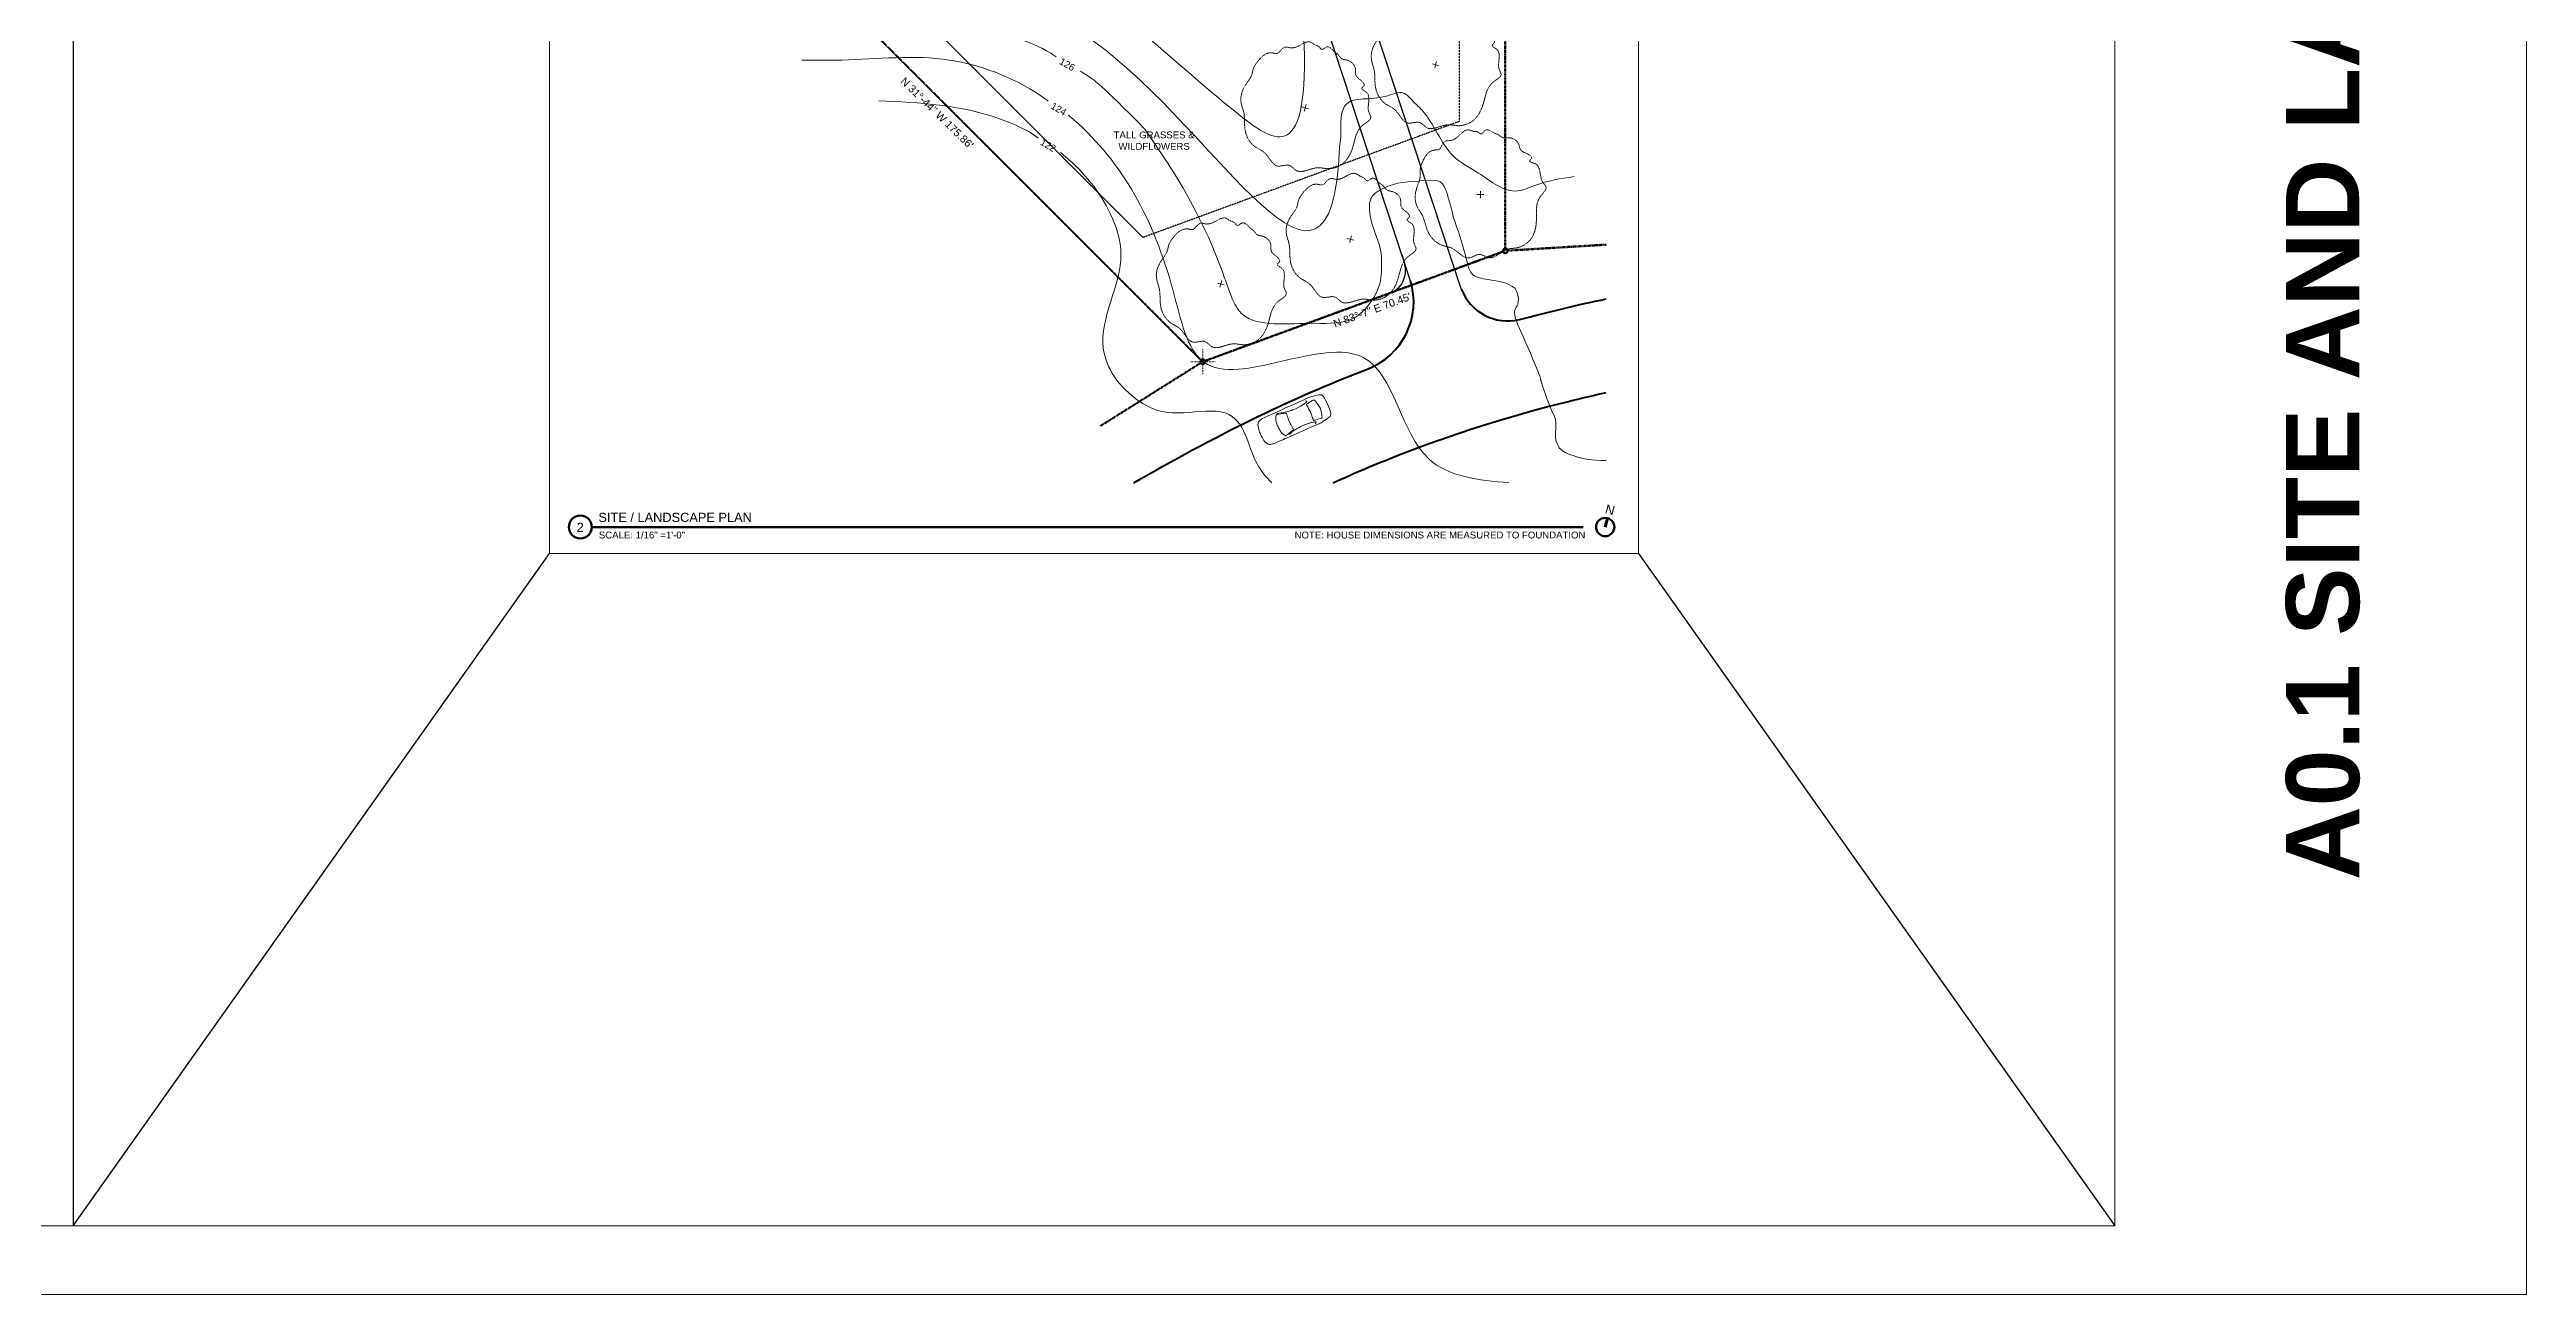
# Model space of a CAD drawing. Header units: inches. Extents: x -4969 to 16721, y 2489 to 24693.
# Drawn here: x 6193 to 12690, y 16773 to 20039 of the extents above; entities that cross this region are included whole.
import ezdxf

# ---------------------------------------------------------------- set-up
doc = ezdxf.new("R2010")
doc.units = ezdxf.units.IN
doc.header["$MEASUREMENT"] = 0
for name, pattern in [('CENTER', [2, 1.25, -0.25, 0.25, -0.25]), ('DASHED2', [0.375, 0.25, -0.125]), ('HIDDEN2', [0.1875, 0.125, -0.0625]), ('PHANTOM2', [1.25, 0.625, -0.125, 0.125, -0.125, 0.125, -0.125])]:
    doc.linetypes.add(name, pattern=pattern)
doc.layers.get('0').update_dxf_attribs({"lineweight": 5})
doc.layers.add('0-NPLT', color=1, linetype='Continuous', plot=False)
for name, color, linetype, lineweight in [('1', 1, 'Continuous', 9), ('2', 6, 'Continuous', 20), ('3', 3, 'Continuous', 30), ('4', 2, 'Continuous', 40), ('5', 4, 'Continuous', 50), ('A-TEXT', 7, 'Continuous', 20), ('A-TEXTx', 7, 'Continuous', 20), ('L-PLNT', 7, 'Continuous', 20), ('TB-11x17', 7, 'Continuous', 100)]:
    doc.layers.add(name, color=color, linetype=linetype, lineweight=lineweight)
doc.styles.get("Standard").update_dxf_attribs({"font": 'Arial.ttf'})

# ---------------------------------------------------------------- blocks, each defined once
blk = doc.blocks.new('BORDER 11X17')
at = {"layer": '0-NPLT', "lineweight": 9, "ltscale": 0.1}
blk.add_lwpolyline([(29864.74, -10461.77), (29048.74, -10461.77), (29048.74, -10989.77), (29864.74, -10989.77), (29864.74, -10461.77)], dxfattribs=at)
blk.add_lwpolyline([(29792.74, -10473.77), (29078.74, -10473.77), (29078.74, -10977.77), (29792.74, -10977.77)], close=True, dxfattribs=at)

msp = doc.modelspace()

# ---------------------------------------------------------------- linework, layer by layer
at = {"layer": '0-NPLT', "ltscale": 0.1}
msp.add_line((6255.0000785, 24512.5008975), (6255.0000785, 16952.5008975), dxfattribs=at)
at = {"layer": '0-NPLT', "ltscale": 0.25}
for p, q in [((6255.0000785, 16952.5008975), (7504.5000785, 18716.5008975)), ((10360.5000785, 18716.5008975), (11610.0000785, 16952.5008975))]:
    msp.add_line(p, q, dxfattribs=at)
at = {"layer": '0-NPLT', "lineweight": 9, "ltscale": 0.1}
msp.add_lwpolyline([(10360.5000785, 22748.5008975), (7504.5000785, 22748.5008975), (7504.5000785, 18716.5008975), (10360.5000785, 18716.5008975)], close=True, dxfattribs=at)
at = {"layer": '1', "ltscale": 0.1}
for points, knots in [([(8833.8634983, 20019.5457545), (8829.0540925, 20022.579633), (8824.2446867, 20025.6135115), (8819.4352809, 20028.64739), (8819.4347408, 20028.6477307), (8819.4342007, 20028.6480714), (8819.4336606, 20028.6484121), (8790.123351, 20047.1379007), (8685.8487172, 20092.4337109), (8160.6054295, 20159.6502819), (8060.3273023, 20152.0971824), (7896.083637, 20189.7043187), (7857.9808938, 20361.946106), (7715.5346449, 20450.9676566), (7673.492965, 20475.960908)], [361.975954422, 361.975954422, 361.975954422, 361.975954422, 384.0164274676, 384.0164274676, 384.0164274676, 384.0189026046, 384.0189026046, 384.0189026046, 518.3419790649, 910.5135295976, 1160.56706944, 1364.0376252772, 1592.2998642899, 1687.0860293859, 1687.0860293859, 1687.0860293859, 1687.0860293859]), ([(9531.1598563, 20158.1128846), (9480.1025311, 20124.5504821), (9505.496275, 19726.6076243), (9260.6102171, 19894.1739118), (9073.2588741, 20079.0628548), (8958.5831906, 20163.1037747), (8958.5828703, 20163.1040094), (8958.5825499, 20163.1042442), (8958.5822296, 20163.1044789), (8954.797934, 20165.8778252), (8951.0136384, 20168.6511715), (8947.2293428, 20171.4245178)], [27.1390329105, 27.1390329105, 27.1390329105, 27.1390329105, 42.479868043, 297.995430453, 688.8136868408, 688.8136868408, 688.8136868408, 688.814778529, 688.814778529, 688.814778529, 701.7117738078, 701.7117738078, 701.7117738078, 701.7117738078]), ([(8812.4281481, 19903.2395814), (8808.6556095, 19906.0055079), (8804.883071, 19908.7714344), (8801.1105325, 19911.5373609), (8801.1100362, 19911.5377247), (8801.10954, 19911.5380885), (8801.1090438, 19911.5384523), (8741.302214, 19955.3870315), (8557.477875, 20037.0875209), (8330.1139762, 20009.0475091), (8201.3056096, 20010.6405536), (8166.4271773, 20011.0719146)], [1729.6201922815, 1729.6201922815, 1729.6201922815, 1729.6201922815, 1747.8297044202, 1747.8297044202, 1747.8297044202, 1747.8320995582, 1747.8320995582, 1747.8320995582, 2036.5099148407, 2318.5736940708, 2423.310724905, 2423.310724905, 2423.310724905, 2423.310724905]), ([(9580.2991977, 19809.4815232), (9576.8083538, 19788.1454606), (9557.1887522, 19248.1815422), (9261.6969982, 19822.366839), (8933.6155321, 20058.8556965), (8933.6142995, 20058.8565849), (8933.613067, 20058.8574734), (8933.6118344, 20058.8583618), (8928.9897279, 20062.1900663), (8924.3676213, 20065.5217707), (8919.7455148, 20068.8534751)], [66.0905268272, 66.0905268272, 66.0905268272, 66.0905268272, 72.0478202283, 884.1177910082, 884.1177910082, 884.1177910082, 884.1208418746, 884.1208418746, 884.1208418746, 895.5615138238, 895.5615138238, 895.5615138238, 895.5615138238]), ([(9064.8390064, 19830.781734), (8952.0713255, 19946.8653854), (8930.4210909, 19960.8475763), (8911.6652657, 19972.6779205), (8911.6509714, 19972.6869366), (8911.6366788, 19972.6959516), (8911.6223862, 19972.7049665), (8906.5925368, 19975.8775062), (8901.5626873, 19979.0500458), (8896.5328379, 19982.2225855)], [313.5173719073, 313.5173719073, 313.5173719073, 313.5173719073, 344.0251517194, 344.0251517194, 344.0251517194, 344.0484024254, 344.0484024254, 344.0484024254, 352.2307983999, 352.2307983999, 352.2307983999, 352.2307983999]), ([(8368.0459616, 19904.2380975), (8475.5685665, 19898.9770315), (8623.0607029, 19891.760262), (8759.7553905, 19825.5567419), (8771.7437883, 19816.9298341), (8771.7449272, 19816.9290145), (8771.7460659, 19816.9281951), (8771.7472046, 19816.9273756), (8776.6525052, 19813.3971591), (8781.5578057, 19809.8669427), (8786.4631063, 19806.3367263)], [0, 0, 0, 0, 320.3159961494, 439.3875189952, 439.3875189952, 439.3875189952, 439.3988309649, 439.3988309649, 439.3988309649, 488.1290795636, 488.1290795636, 488.1290795636, 488.1290795636]), ([(9580.2991977, 19809.4815232), (9579.4917918, 19845.1876849), (9577.7498031, 19922.2241881), (9679.5595134, 19900.8032838), (9741.8108904, 19935.7301801), (9769.5203853, 19901.5562138), (9821.1030365, 19856.8572882), (9850.1372383, 19763.5956297), (9950.1381391, 19713.1839015), (10022.574646, 19651.9140874), (10107.4018096, 19692.4507793), (10157.5398427, 19699.9776794), (10192.0358261, 19705.1563392)], [0, 0, 0, 0, 88.2541884006, 190.4095468536, 239.6925907231, 272.596383205, 306.2746754164, 450.1525204364, 530.9467901374, 644.0922749613, 691.8818307337, 797.2738828876, 797.2738828876, 797.2738828876, 797.2738828876]), ([(10020.4837749, 18901.7377845), (9941.4184461, 18909.2176806), (9748.2344613, 18927.4936578), (9698.9237549, 19390.0531333), (9207.2353501, 19085.3688741), (9122.3854624, 19532.5952004), (9007.233797, 19743.2073327), (8881.1423135, 19853.0186863), (8881.141976, 19853.0189802), (8881.1416386, 19853.0192741), (8881.1413011, 19853.0195681), (8875.9445435, 19857.5453447), (8870.7477859, 19862.0711213), (8865.5510283, 19866.5968979)], [0, 0, 0, 0, 218.6713959711, 534.2899638059, 953.6998900704, 1157.6605152641, 1669.4917053071, 1669.4917053071, 1669.4917053071, 1669.4930752743, 1669.4930752743, 1669.4930752743, 1690.5877604732, 1690.5877604732, 1690.5877604732, 1690.5877604732]), ([(9785.6306787, 19693.0990545), (9742.6157676, 19692.474042), (9703.9287184, 19685.3008177), (9660.0593986, 19655.2936153), (9651.8403018, 19620.3800951), (9661.6680371, 19577.2310152), (9687.4880006, 19515.7075491), (9687.7461267, 19465.369159), (9684.1565921, 19406.7169071), (9614.0950351, 19315.5072805), (9477.4399887, 19325.6536304), (9309.8573052, 19302.4890608), (9276.189547, 19461.7229816), (9173.468704, 19679.989717), (9064.8390064, 19830.781734)], [966.1197340921, 966.1197340921, 966.1197340921, 966.1197340921, 1052.3957324527, 1080.3183995863, 1099.2221573154, 1160.8115186827, 1199.2575669263, 1278.1205623445, 1350.5391874964, 1407.397276469, 1486.3748855516, 1643.0189055874, 1751.4076671321, 1883.1041123019, 1883.1041123019, 1883.1041123019, 1883.1041123019]), ([(8845.1791665, 19768.2588975), (8849.1146825, 19764.9397372), (8853.0501986, 19761.6205769), (8856.9857146, 19758.3014166), (8856.9862453, 19758.300969), (8856.9867761, 19758.3005214), (8856.9873068, 19758.3000738), (8906.5652126, 19716.4865802), (8972.5012892, 19636.0014618), (9028.9726704, 19455.098903), (8910.3199775, 19282.4581565), (8997.5468818, 19153.058477), (9052.1859118, 19115.3943654)], [499.2675300337, 499.2675300337, 499.2675300337, 499.2675300337, 514.2411854635, 514.2411854635, 514.2411854635, 514.2432047489, 514.2432047489, 514.2432047489, 702.8750804543, 814.0271716168, 1068.9237319742, 1231.2071814015, 1231.2071814015, 1231.2071814015, 1231.2071814015]), ([(10102.3692606, 19181.7868418), (10052.8905258, 19304.8973258), (10024.3360942, 19342.2377363), (10048.1209201, 19371.8743194), (10044.2324653, 19405.8100896), (10020.6829366, 19427.1759275), (9965.3677365, 19435.4107265), (9921.230665, 19441.5644671), (9911.1039174, 19482.9543071), (9890.2490516, 19560.350429), (9880.1633349, 19580.864291), (9867.1815799, 19630.9330075), (9848.4319201, 19700.1627534), (9831.3658101, 19696.7436489), (9786.1838761, 19693.8553271)], [355.0576600074, 355.0576600074, 355.0576600074, 355.0576600074, 426.4460036396, 444.0680511201, 473.5347570973, 506.8640310362, 603.2361450275, 692.6235779045, 751.8985244839, 807.9524571225, 838.4344749785, 867.7494954719, 887.8020131754, 954.1456245748, 954.1456245748, 954.1456245748, 954.1456245748]), ([(10276.5000785, 18960.182931), (10236.3094039, 18960.4193053), (10199.7549069, 18968.9178661), (10155.7479162, 18984.4773557), (10146.0365234, 19006.5773435), (10141.5266251, 19025.1155329), (10147.7417306, 19062.8059033), (10115.1920978, 19125.6543125), (10101.6321705, 19183.6706934), (10102.3692606, 19181.7868418)], [19.9634929362, 19.9634929362, 19.9634929362, 19.9634929362, 66.9901745406, 107.7363971783, 137.4050423408, 150.6900959062, 177.6225784581, 203.2686276384, 343.0965191413, 343.0965191413, 343.0965191413, 343.0965191413]), ([(9399.19159, 18902.1518188), (9382.069888, 18918.1809281), (9334.5973783, 18978.8440079), (9324.8428889, 19109.6689242), (9122.9732806, 19074.0532687), (9078.2150825, 19098.8674412), (9052.1859118, 19115.3943654)], [302.4744257219, 302.4744257219, 302.4744257219, 302.4744257219, 359.3384261515, 484.8295801573, 547.3176168101, 640.324640473, 640.324640473, 640.324640473, 640.324640473])]:
    msp.add_open_spline(points, degree=3, knots=knots, dxfattribs=at)
at = {"layer": '1'}
for points, knots in [([(9545.6616044, 19107.4148208), (9545.6436747, 19107.4535036), (9545.6257451, 19107.4921864), (9545.6078155, 19107.5308692), (9542.2472175, 19114.7812892), (9538.0635398, 19123.8074863), (9529.416717, 19133.6690743), (9518.0977179, 19132.1132576), (9506.6847913, 19129.1548789), (9491.8846564, 19124.4933368), (9465.698751, 19110.9029446), (9441.6960977, 19101.3412157), (9422.933982, 19092.6408272)], [-0.0032148963, -0.0032148963, -0.0032148963, -0.0032148963, 0, 0, 0, 0.6025766109, 0.7501600234, 0.8977434358, 1.385354447, 1.6580662634, 2.0362147214, 3.567426588, 3.567426588, 3.567426588, 3.567426588]), ([(9545.6616044, 19107.4148208), (9545.6784858, 19107.3756692), (9545.6953672, 19107.3365176), (9545.7122486, 19107.297366), (9548.876377, 19099.9590759), (9552.8154655, 19090.8234876), (9554.4019903, 19077.8042172), (9545.6967399, 19070.4042901), (9535.883418, 19063.869337), (9522.5425667, 19055.9449661), (9494.9561621, 19045.485966), (9471.8281025, 19033.9687232), (9452.8355658, 19025.7835355)], [-0.0032148963, -0.0032148963, -0.0032148963, -0.0032148963, 0, 0, 0, 0.6025766109, 0.7501600234, 0.8977434358, 1.385354447, 1.6580662634, 2.0362147214, 3.567426588, 3.567426588, 3.567426588, 3.567426588]), ([(9461.1080034, 19095.9035188), (9466.0552686, 19098.0129819), (9472.9961748, 19101.4301816), (9478.7791412, 19105.2773597), (9482.1271128, 19107.6018051)], [1.33469745109, 1.33469745109, 1.33469745109, 1.33469745109, 1.72506888579, 1.9067500536, 1.9067500536, 1.9067500536, 1.9067500536]), ([(9482.1271128, 19107.6018051), (9484.1687206, 19109.0348394), (9487.2999028, 19111.277971), (9491.5409063, 19114.1806316), (9490.442146, 19116.0796257), (9488.5633752, 19116.3816901), (9487.17468, 19116.8566388), (9486.1872645, 19117.1630989)], [1.95146521862, 1.95146521862, 1.95146521862, 1.95146521862, 2.14004782365, 2.22244511645, 2.24858467267, 2.27993128575, 2.35708070204, 2.35708070204, 2.35708070204, 2.35708070204]), ([(9500.4265625, 19087.1961977), (9500.3521201, 19087.3648699), (9500.2776778, 19087.5335421), (9500.2032354, 19087.7022143), (9498.2368457, 19091.5294358), (9495.2241811, 19097.3930421), (9491.689039, 19103.7686722), (9489.7680531, 19106.3559743), (9489.860468, 19107.8959112), (9495.7995269, 19111.4315641), (9501.2474092, 19115.5184821), (9507.6911121, 19118.9061836), (9510.2924519, 19119.0766582), (9512.8450163, 19116.9347447), (9518.5667129, 19110.6547606), (9522.5863607, 19103.8362836), (9525.7118059, 19098.534631), (9525.718377, 19098.5234845), (9525.7249481, 19098.512338), (9525.7315192, 19098.5011915)], [-0.0030479131, -0.0030479131, -0.0030479131, -0.0030479131, 0, 0, 0, 0.3351518523, 0.5134791616, 0.5345346717, 0.5719609336, 0.6096170212, 1.0203817514, 1.0962363375, 1.1447969482, 1.2018100453, 1.3308601134, 1.7819199415, 1.7819199415, 1.7819199415, 1.7828682757, 1.7828682757, 1.7828682757, 1.7828682757]), ([(9422.933982, 19092.6408272), (9412.1441083, 19087.5704015), (9397.5953989, 19080.6251232), (9379.3468176, 19073.7674858), (9366.3477026, 19065.2236595), (9361.6749761, 19054.8285628), (9364.2433431, 19042.3066547), (9367.8136262, 19032.9733543), (9369.4338066, 19028.7379394), (9369.4490616, 19028.6980604), (9369.4643166, 19028.6581814), (9369.4795716, 19028.6183023)], [3.6983682035, 3.6983682035, 3.6983682035, 3.6983682035, 4.1878305641, 4.8881427503, 5.1555593552, 5.2972802952, 5.7051717552, 6.0440553128, 6.0440553128, 6.0440553128, 6.0472461083, 6.0472461083, 6.0472461083, 6.0472461083]), ([(9415.4753468, 19049.189679), (9415.4583773, 19049.2287912), (9415.4414077, 19049.2679034), (9415.4244382, 19049.3070156), (9414.0719147, 19052.42438), (9410.8810382, 19059.7788731), (9408.8792395, 19070.1584948), (9410.0357825, 19077.1514189), (9411.0720225, 19080.2737856), (9419.4845286, 19083.0943965), (9427.0548096, 19082.4442423), (9436.1886375, 19085.2539427), (9437.5603201, 19083.6061311), (9439.192374, 19077.5751727), (9441.8817134, 19069.6654885), (9444.1602633, 19064.3997331), (9444.7390333, 19063.0621889), (9444.8369905, 19062.8486813), (9444.9349477, 19062.6351736), (9445.0329049, 19062.421666)], [-0.0031667215, -0.0031667215, -0.0031667215, -0.0031667215, 0, 0, 0, 0.2523975746, 0.5954569158, 0.7510710136, 0.7905620581, 0.8206290544, 1.3733195272, 1.4190316809, 1.4473593976, 1.5175897869, 1.8887789058, 2.0151677005, 2.0151677005, 2.0151677005, 2.0169662224, 2.0169662224, 2.0169662224, 2.0169662224]), ([(9411.5744365, 19084.5690109), (9412.3347939, 19084.2031367), (9413.6606943, 19083.7191361), (9416.2044376, 19084.042847), (9417.8552567, 19084.2777407), (9424.0240625, 19085.173346)], [0.07456643963, 0.07456643963, 0.07456643963, 0.07456643963, 0.13733552439, 0.1785042958, 0.26155488799, 0.26155488799, 0.26155488799, 0.26155488799]), ([(9415.4753468, 19049.189679), (9415.4931883, 19049.1509568), (9415.5110298, 19049.1122346), (9415.5288713, 19049.0735124), (9416.9508963, 19045.9872322), (9420.3057409, 19038.7060731), (9426.7081612, 19030.2946056), (9432.6916053, 19026.495007), (9435.7097758, 19025.1859524), (9443.4202345, 19029.5762796), (9447.9825904, 19035.6515636), (9456.1652816, 19040.5879401), (9455.8518351, 19042.7079122), (9452.4339192, 19047.9686372), (9448.492835, 19054.8778269), (9445.8304273, 19060.6693737), (9445.1541544, 19062.1404732), (9445.1137379, 19062.2342041), (9445.0733214, 19062.327935), (9445.0329049, 19062.421666)], [-0.0031667215, -0.0031667215, -0.0031667215, -0.0031667215, 0, 0, 0, 0.2523975746, 0.5954569158, 0.7510710136, 0.7905620581, 0.8206290544, 1.3733195272, 1.4190316809, 1.4473593976, 1.5175897869, 1.8887789058, 2.0151677005, 2.0151677005, 2.0151677005, 2.0169662224, 2.0169662224, 2.0169662224, 2.0169662224]), ([(9424.0240625, 19085.173346), (9428.5772847, 19085.8768379), (9436.5477673, 19087.3249783), (9447.9728481, 19090.824379), (9455.1976587, 19093.4676164), (9461.1080034, 19095.9035188)], [0.3880493163, 0.3880493163, 0.3880493163, 0.3880493163, 0.72873515076, 0.98369386328, 1.27907959158, 1.27907959158, 1.27907959158, 1.27907959158]), ([(9444.0685063, 19028.2934428), (9451.5557327, 19034.4990644), (9457.9485081, 19039.4748181), (9468.1732052, 19045.6581704), (9474.9597094, 19049.2814223), (9480.7154084, 19052.0630986)], [0.3880493163, 0.3880493163, 0.3880493163, 0.3880493163, 0.72873515076, 0.98369386328, 1.27907959158, 1.27907959158, 1.27907959158, 1.27907959158]), ([(9480.7154084, 19052.0630986), (9485.5857671, 19054.3445179), (9492.759917, 19057.2402053), (9499.4826541, 19058.9861395), (9503.4134325, 19059.9242879)], [1.33469745109, 1.33469745109, 1.33469745109, 1.33469745109, 1.72506888579, 1.9067500536, 1.9067500536, 1.9067500536, 1.9067500536]), ([(9500.4265625, 19087.1961977), (9500.5583214, 19086.8684614), (9500.6900803, 19086.540725), (9500.8218392, 19086.2129886), (9502.2926089, 19082.4029098), (9504.5459446, 19076.5655674), (9506.9645846, 19069.6136395), (9507.6121068, 19066.4582853), (9508.8216341, 19065.5004137), (9515.4161474, 19067.5705765), (9522.0942678, 19068.9067507), (9528.9149761, 19071.4515048), (9530.7761718, 19073.2768755), (9530.8812194, 19076.6073928), (9530.014419, 19085.0587042), (9527.6115978, 19092.6002988), (9525.7433032, 19098.4642057), (9525.7393752, 19098.4765343), (9525.7354472, 19098.4888629), (9525.7315192, 19098.5011915)], [-0.003179668, -0.003179668, -0.003179668, -0.003179668, 0, 0, 0, 0.3351518523, 0.5134791616, 0.5345346717, 0.5719609336, 0.6096170212, 1.0203817514, 1.0962363375, 1.1447969482, 1.2018100453, 1.3308601134, 1.7819199415, 1.7819199415, 1.7819199415, 1.7828682757, 1.7828682757, 1.7828682757, 1.7828682757]), ([(9503.4134325, 19059.9242879), (9505.8520963, 19060.4932465), (9509.6209803, 19061.3336631), (9514.6264179, 19062.5634735), (9515.3094464, 19060.4785455), (9514.2821617, 19058.8767625), (9513.7104413, 19057.5250279), (9513.2806352, 19056.5847227)], [1.95059302672, 1.95059302672, 1.95059302672, 1.95059302672, 2.14004782365, 2.22244511645, 2.24858467267, 2.27993128575, 2.35708070204, 2.35708070204, 2.35708070204, 2.35708070204]), ([(9452.8355658, 19025.7835355), (9441.8632879, 19021.1209495), (9426.9877679, 19014.9063908), (9409.7111373, 19005.8755577), (9394.6770769, 19001.8816889), (9383.8136984, 19005.3283416), (9376.1921281, 19015.5902302), (9371.6152218, 19024.4733235), (9369.5382397, 19028.5044362), (9369.5186837, 19028.5423916), (9369.4991276, 19028.5803469), (9369.4795716, 19028.6183023)], [3.6983682035, 3.6983682035, 3.6983682035, 3.6983682035, 4.1878305641, 4.8881427503, 5.1555593552, 5.2972802952, 5.7051717552, 6.0440553128, 6.0440553128, 6.0440553128, 6.0472461083, 6.0472461083, 6.0472461083, 6.0472461083])]:
    msp.add_open_spline(points, degree=3, knots=knots, dxfattribs=at)
msp.add_open_spline([(9480.4263112, 19118.6382798), (9480.418585, 19118.6431103), (9480.4108596, 19118.6479428), (9480.4031341, 19118.6527753)], degree=3, dxfattribs=at)
at = {"layer": '2', "linetype": 'CENTER', "ltscale": 0.1}
for p, q in [((9217.8595872, 19219.4885979), (9217.8595872, 19252.4885979)), ((9250.8595872, 19219.4885979), (9184.8595872, 19219.4885979)), ((9217.8595872, 19219.4885979), (9217.8595872, 19186.4885979))]:
    msp.add_line(p, q, dxfattribs=at)
at = {"layer": '3', "linetype": 'DASHED2', "ltscale": 0.5}
msp.add_line((9891.567467, 19850.151704), (9891.567467, 22325.780718), dxfattribs=at)
at = {"layer": '3', "ltscale": 0.25}
for p, q in [((9766.5209377, 19420.801851), (9356.9342294, 20663.6003481)), ((9896.0366739, 19411.1929584), (9471.3889175, 20699.6908096))]:
    msp.add_line(p, q, dxfattribs=at)
at = {"layer": '3', "linetype": 'DASHED2', "ltscale": 0.5}
msp.add_lwpolyline([(9891.567467, 19850.151704), (9061.4766547, 19545.5771579), (7851.567467, 20755.4863455)], dxfattribs=at)
at = {"layer": '3', "ltscale": 0.25}
msp.add_open_spline([(9740.6210134, 19499.3893303), (9744.2641729, 19487.9717614), (9752.5782018, 19461.915807), (9743.9916961, 19424.41902), (9726.8493631, 19409.2678738), (9721.2839307, 19404.3489005)], degree=3, knots=[0, 0, 0, 0, 35.8309791907, 81.769627161, 103.8539866702, 103.8539866702, 103.8539866702, 103.8539866702], dxfattribs=at)
at = {"layer": '4', "ltscale": 0.25}
for centre, radius, start, end in [((9582.5046695, 19376.499522), 188.6741448, 290.8796589168, 17.096495757), ((10018.3514945, 19457.1629732), 130.66812, 200.5979051836, 283.5629301897)]:
    msp.add_arc(centre, radius, start, end, dxfattribs=at)
at = {"layer": '4', "ltscale": 0.1}
for points in [[(10048.9948954, 19330.1388039), (10121.8909852, 19349.7954423), (10197.7837047, 19368.1126001), (10276.5000785, 19384.5449386)], [(9037.2374668, 18902.1518188), (9246.1331861, 19022.3200282), (9438.212973, 19119.4156388), (9656.585026, 19202.9770921)]]:
    msp.add_open_spline(points, degree=3, dxfattribs=at)
msp.add_open_spline([(9560.3690114, 18902.1518188), (9615.0285757, 18926.9303373), (9815.3181477, 19012.2805488), (10056.4175569, 19087.5198441), (10243.2277155, 19131.538148), (10276.5000785, 19138.923114)], degree=3, knots=[2204.8712943141, 2204.8712943141, 2204.8712943141, 2204.8712943141, 2384.8666673258, 2857.920007787, 2960.0872498471, 2960.0872498471, 2960.0872498471, 2960.0872498471], dxfattribs=at)
at = {"layer": '5', "linetype": 'PHANTOM2', "ltscale": 0.5}
for p, q in [((10011.567467, 19516.7136225), (10011.567467, 22499.780718)), ((10017.5566893, 19511.0730904), (10276.5000785, 19526.6146474)), ((9212.7791669, 19216.2965249), (8950.873379, 19051.7388068))]:
    msp.add_line(p, q, dxfattribs=at)
at = {"layer": '5', "ltscale": 0.1}
for p, q in [((7615.4451782, 18785.780718), (10215.8106595, 18785.780718)), ((10272.6046724, 18786.039537), (10278.8163295, 18809.2217569)), ((10273.5705983, 18785.780718), (10279.7822554, 18808.9629378)), ((10274.5365241, 18785.5218989), (10280.7481812, 18808.7041188))]:
    msp.add_line(p, q, dxfattribs=at)
at = {"layer": '5', "linetype": 'PHANTOM2', "ltscale": 0.5, "flags": 128}
for points in [[(7749.2451366, 20688.1030485), (9213.6169465, 19223.7312385)], [(9223.4923889, 19221.5553694), (10005.4989576, 19508.4869824)]]:
    msp.add_lwpolyline(points, dxfattribs=at)
at = {"layer": '5', "ltscale": 0.1}
for centre, radius in [((10011.567467, 19510.7136225), 6), ((9217.8595872, 19219.4885979), 6), ((7585.5705983, 18785.780718), 30), ((10273.5705983, 18785.780718), 24)]:
    msp.add_circle(centre, radius, dxfattribs=at)
at = {"layer": 'L-PLNT', "ltscale": 0.1}
for p, q in [((9837.573806, 19996.0113328), (9820.1871412, 20000.6700756)), ((9828.8804736, 19998.3407042), (9826.5511022, 19989.6473718)), ((9828.8804736, 19998.3407042), (9831.209845, 20007.0340367)), ((9495.66357, 19883.3286345), (9478.2769051, 19887.9873773)), ((9486.9702376, 19885.6580059), (9484.6408662, 19876.9646735)), ((9486.9702376, 19885.6580059), (9489.299609, 19894.3513383)), ((9955.201363, 19657.9590679), (9937.201363, 19657.9590679)), ((9946.201363, 19657.9590679), (9946.201363, 19666.9590679)), ((9946.201363, 19657.9590679), (9946.201363, 19648.9590679)), ((9614.4822369, 19538.5000331), (9597.095572, 19543.1587759)), ((9605.7889044, 19540.8294045), (9603.459533, 19532.136072)), ((9605.7889044, 19540.8294045), (9608.1182758, 19549.5227369)), ((9274.0697783, 19421.3703697), (9256.6831134, 19426.0291125)), ((9265.3764459, 19423.6997411), (9267.7058173, 19432.3930735)), ((9265.3764459, 19423.6997411), (9263.0470745, 19415.0064086))]:
    msp.add_line(p, q, dxfattribs=at)
at = {"layer": 'L-PLNT', "linetype": 'HIDDEN2', "ltscale": 0.005}
for points, knots in [([(9862.7806654, 20160.1839188), (9860.4465372, 20160.9369557), (9852.6613181, 20163.4486247), (9838.1093956, 20176.7219401), (9814.5444165, 20161.2318641), (9793.8631223, 20152.8753003), (9774.8719191, 20160.3248508), (9764.948961, 20149.6665151), (9755.7649689, 20138.3866049), (9729.0244299, 20149.0597389), (9705.1351811, 20123.9355611), (9691.5856058, 20101.2510811), (9688.786054, 20078.7752566), (9667.4578969, 20056.4519465), (9654.9290195, 20018.678468), (9672.4002137, 19980.1084679), (9665.8343776, 19936.7610983), (9689.5643563, 19896.0823258), (9730.0045711, 19881.8274187), (9746.3200448, 19834.4779516), (9787.0087938, 19854.4600473), (9812.2904231, 19818.9609472), (9851.4470297, 19846.9762436), (9891.9548418, 19835.1134639), (9926.6085207, 19846.4403191), (9946.3713013, 19874.1785129), (9958.9583983, 19910.5079981), (9964.3025053, 19949.3572802), (10006.5157238, 19968.1792181), (9991.2911883, 19991.1085874), (9996.3299736, 20011.8143859), (9995.541013, 20038.051273), (9982.0625273, 20042.7391239), (9974.8440442, 20050.5183203), (9990.2357308, 20058.5697681), (9971.0500843, 20072.835533), (9958.6621252, 20084.2460978), (9963.3413462, 20106.7130368), (9944.6407516, 20124.9441888), (9923.1358147, 20124.8227746), (9915.7351005, 20139.0117419), (9902.1263209, 20146.0893181), (9888.7364793, 20166.1588943), (9870.6208706, 20145.2998965), (9866.2770571, 20158.8559399), (9862.5784203, 20160.2647205), (9862.4765835, 20160.3035093)], [0, 0, 0, 0, 7.389337939, 24.6462959619, 52.3336691463, 78.8576714233, 90.5396736919, 107.5852217564, 117.1314534926, 131.0143618161, 180.8897264884, 199.7850248523, 211.455763629, 247.0645364511, 289.2090157661, 321.3763764552, 368.8655445351, 417.0527280981, 446.6892199703, 495.616345271, 527.4055185742, 548.1632946962, 605.738693292, 629.7426929183, 674.097996099, 703.0979373572, 729.193481421, 789.4061939322, 816.5709824797, 831.1855859678, 858.1173409593, 882.9901915203, 895.3618854622, 900.7378530775, 908.4685807242, 930.7242357077, 944.3979216285, 960.8005924981, 991.4901174729, 1007.9575700763, 1019.6314547034, 1034.8149706662, 1056.2485381631, 1072.7967055423, 1084.3373814844, 1084.6641347537, 1084.6641347537, 1084.6641347537, 1084.6641347537]), ([(9520.8704294, 20047.5012205), (9518.5363012, 20048.2542574), (9510.7510821, 20050.7659264), (9496.1991596, 20064.0392418), (9472.6341805, 20048.5491658), (9451.9528863, 20040.1926019), (9432.9616831, 20047.6421525), (9423.038725, 20036.9838168), (9413.8547329, 20025.7039066), (9387.1141938, 20036.3770406), (9363.2249451, 20011.2528628), (9349.6753698, 19988.5683827), (9346.875818, 19966.0925583), (9325.5476609, 19943.7692481), (9313.0187835, 19905.9957696), (9330.4899776, 19867.4257696), (9323.9241416, 19824.0783999), (9347.6541203, 19783.3996275), (9388.0943351, 19769.1447204), (9404.4098088, 19721.7952533), (9445.0985578, 19741.777349), (9470.380187, 19706.2782488), (9509.5367936, 19734.2935453), (9550.0446058, 19722.4307656), (9584.6982847, 19733.7576208), (9604.4610653, 19761.4958146), (9617.0481623, 19797.8252998), (9622.3922692, 19836.6745819), (9664.6054877, 19855.4965198), (9649.3809523, 19878.4258891), (9654.4197376, 19899.1316876), (9653.630777, 19925.3685747), (9640.1522913, 19930.0564256), (9632.9338081, 19937.835622), (9648.3254948, 19945.8870698), (9629.1398483, 19960.1528347), (9616.7518892, 19971.5633994), (9621.4311101, 19994.0303385), (9602.7305155, 20012.2614905), (9581.2255787, 20012.1400763), (9573.8248645, 20026.3290436), (9560.2160849, 20033.4066198), (9546.8262432, 20053.4761959), (9528.7106346, 20032.6171981), (9524.366821, 20046.1732415), (9520.6681843, 20047.5820222), (9520.5663475, 20047.620811)], [0, 0, 0, 0, 7.389337939, 24.6462959619, 52.3336691463, 78.8576714233, 90.5396736919, 107.5852217564, 117.1314534926, 131.0143618161, 180.8897264884, 199.7850248523, 211.455763629, 247.0645364511, 289.2090157661, 321.3763764552, 368.8655445351, 417.0527280981, 446.6892199703, 495.616345271, 527.4055185742, 548.1632946962, 605.738693292, 629.7426929183, 674.097996099, 703.0979373572, 729.193481421, 789.4061939322, 816.5709824797, 831.1855859678, 858.1173409593, 882.9901915203, 895.3618854622, 900.7378530775, 908.4685807242, 930.7242357077, 944.3979216285, 960.8005924981, 991.4901174729, 1007.9575700763, 1019.6314547034, 1034.8149706661, 1056.2485381631, 1072.7967055423, 1084.3373814844, 1084.6641347537, 1084.6641347537, 1084.6641347537, 1084.6641347537]), ([(9937.0583275, 19823.061624), (9934.6088325, 19823.1848849), (9926.4388206, 19823.5960079), (9908.947356, 19832.6507314), (9890.1944607, 19811.5894015), (9872.3807025, 19798.1648678), (9852.1085232, 19800.445296), (9845.282262, 19787.5818837), (9839.3306625, 19774.3093351), (9810.7388748, 19777.6978301), (9794.1662482, 19747.2467453), (9786.9495389, 19721.8283321), (9790.062551, 19699.3937755), (9775.238831, 19672.3109804), (9772.9133604, 19632.5818899), (9799.7718886, 19599.8480085), (9804.6489028, 19556.2783013), (9838.0987432, 19523.1273948), (9880.8504325, 19519.8249096), (9908.8649137, 19478.3115918), (9942.9954803, 19508.1438373), (9976.6035022, 19480.3977068), (10007.1749875, 19517.5928807), (10049.3728427, 19516.6185087), (10079.9141203, 19536.5284427), (10091.8243276, 19568.4364645), (10094.5797671, 19606.7858329), (10089.6868438, 19645.6945145), (10125.5902058, 19674.8006954), (10104.9498764, 19693.0083656), (10104.4579142, 19714.3127647), (10096.9052307, 19739.4514535), (10082.6727082, 19740.491081), (10073.6867847, 19746.1369268), (10086.4701443, 19757.8976898), (10064.2459812, 19766.7117498), (10049.3268601, 19774.5272693), (10048.0317688, 19797.4397374), (10025.2498122, 19810.2096079), (10004.5090625, 19804.5264436), (9993.6881466, 19816.3164878), (9978.7112635, 19819.6306901), (9960.583281, 19835.550866), (9948.4836527, 19810.7139568), (9940.7792888, 19822.6838275), (9936.8420608, 19823.0873275), (9936.7336546, 19823.0984373)], [0, 0, 0, 0, 7.389337939, 24.6462959619, 52.3336691463, 78.8576714233, 90.5396736919, 107.5852217564, 117.1314534926, 131.0143618161, 180.8897264884, 199.7850248523, 211.455763629, 247.0645364511, 289.2090157661, 321.3763764552, 368.8655445351, 417.0527280981, 446.6892199703, 495.616345271, 527.4055185742, 548.1632946962, 605.738693292, 629.7426929183, 674.097996099, 703.0979373572, 729.193481421, 789.4061939322, 816.5709824797, 831.1855859678, 858.1173409593, 882.9901915203, 895.3618854622, 900.7378530776, 908.4685807242, 930.7242357077, 944.3979216285, 960.8005924981, 991.4901174729, 1007.9575700763, 1019.6314547034, 1034.8149706662, 1056.2485381631, 1072.7967055423, 1084.3373814844, 1084.6641347537, 1084.6641347537, 1084.6641347537, 1084.6641347537]), ([(9639.6890962, 19702.6726191), (9637.354968, 19703.425656), (9629.569749, 19705.937325), (9615.0178265, 19719.2106404), (9591.4528473, 19703.7205644), (9570.7715532, 19695.3640005), (9551.7803499, 19702.8135511), (9541.8573919, 19692.1552153), (9532.6733998, 19680.8753052), (9505.9328607, 19691.5484392), (9482.0436119, 19666.4242613), (9468.4940366, 19643.7397813), (9465.6944849, 19621.2639569), (9444.3663277, 19598.9406467), (9431.8374503, 19561.1671682), (9449.3086445, 19522.5971682), (9442.7428084, 19479.2497985), (9466.4727872, 19438.5710261), (9506.9130019, 19424.316119), (9523.2284756, 19376.9666519), (9563.9172246, 19396.9487476), (9589.1988539, 19361.4496474), (9628.3554605, 19389.4649439), (9668.8632727, 19377.6021642), (9703.5169515, 19388.9290194), (9723.2797321, 19416.6672132), (9735.8668292, 19452.9966984), (9741.2109361, 19491.8459805), (9783.4241546, 19510.6679184), (9768.1996192, 19533.5972877), (9773.2384044, 19554.3030862), (9772.4494438, 19580.5399733), (9758.9709581, 19585.2278242), (9751.752475, 19593.0070206), (9767.1441616, 19601.0584684), (9747.9585151, 19615.3242332), (9735.570556, 19626.734798), (9740.249777, 19649.2017371), (9721.5491824, 19667.4328891), (9700.0442455, 19667.3114749), (9692.6435314, 19681.5004422), (9679.0347518, 19688.5780184), (9665.6449101, 19708.6475945), (9647.5293014, 19687.7885967), (9643.1854879, 19701.3446401), (9639.4868512, 19702.7534207), (9639.3850143, 19702.7922096)], [0, 0, 0, 0, 7.389337939, 24.6462959619, 52.3336691463, 78.8576714233, 90.5396736919, 107.5852217564, 117.1314534926, 131.0143618161, 180.8897264884, 199.7850248523, 211.455763629, 247.0645364511, 289.2090157661, 321.3763764552, 368.8655445351, 417.0527280981, 446.6892199703, 495.616345271, 527.4055185742, 548.1632946962, 605.738693292, 629.7426929183, 674.097996099, 703.0979373572, 729.193481421, 789.4061939322, 816.5709824797, 831.1855859678, 858.1173409593, 882.9901915203, 895.3618854622, 900.7378530775, 908.4685807242, 930.7242357077, 944.3979216285, 960.8005924981, 991.4901174729, 1007.9575700763, 1019.6314547034, 1034.8149706662, 1056.2485381631, 1072.7967055423, 1084.3373814844, 1084.6641347537, 1084.6641347537, 1084.6641347537, 1084.6641347537]), ([(9299.2766377, 19585.5429557), (9296.9425095, 19586.2959926), (9289.1572904, 19588.8076616), (9274.6053679, 19602.080977), (9251.0403887, 19586.590901), (9230.3590946, 19578.2343371), (9211.3678913, 19585.6838877), (9201.4449333, 19575.0255519), (9192.2609412, 19563.7456418), (9165.5204021, 19574.4187758), (9141.6311534, 19549.2945979), (9128.0815781, 19526.6101179), (9125.2820263, 19504.1342935), (9103.9538691, 19481.8109833), (9091.4249917, 19444.0375048), (9108.8961859, 19405.4675047), (9102.3303498, 19362.1201351), (9126.0603286, 19321.4413626), (9166.5005434, 19307.1864555), (9182.816017, 19259.8369885), (9223.5047661, 19279.8190842), (9248.7863953, 19244.319984), (9287.9430019, 19272.3352805), (9328.4508141, 19260.4725008), (9363.104493, 19271.799356), (9382.8672736, 19299.5375498), (9395.4543706, 19335.867035), (9400.7984775, 19374.7163171), (9443.011696, 19393.538255), (9427.7871606, 19416.4676243), (9432.8259458, 19437.1734228), (9432.0369853, 19463.4103099), (9418.5584995, 19468.0981608), (9411.3400164, 19475.8773572), (9426.731703, 19483.928805), (9407.5460565, 19498.1945698), (9395.1580975, 19509.6051346), (9399.8373184, 19532.0720736), (9381.1367238, 19550.3032256), (9359.6317869, 19550.1818115), (9352.2310728, 19564.3707788), (9338.6222932, 19571.4483549), (9325.2324515, 19591.5179311), (9307.1168429, 19570.6589333), (9302.7730293, 19584.2149767), (9299.0743926, 19585.6237573), (9298.9725557, 19585.6625462)], [0, 0, 0, 0, 7.389337939, 24.6462959619, 52.3336691463, 78.8576714233, 90.5396736919, 107.5852217564, 117.1314534926, 131.0143618161, 180.8897264884, 199.7850248523, 211.455763629, 247.0645364511, 289.2090157661, 321.3763764552, 368.8655445351, 417.0527280981, 446.6892199703, 495.616345271, 527.4055185742, 548.1632946962, 605.738693292, 629.7426929183, 674.097996099, 703.0979373572, 729.193481421, 789.4061939322, 816.5709824797, 831.1855859678, 858.1173409593, 882.9901915203, 895.3618854622, 900.7378530776, 908.4685807242, 930.7242357077, 944.3979216285, 960.8005924981, 991.4901174729, 1007.9575700763, 1019.6314547034, 1034.8149706662, 1056.2485381631, 1072.7967055423, 1084.3373814844, 1084.6641347537, 1084.6641347537, 1084.6641347537, 1084.6641347537])]:
    msp.add_open_spline(points, degree=3, knots=knots, dxfattribs=at)

# ---------------------------------------------------------------- block references
at = {"ltscale": 0.1, "xscale": 15, "yscale": 15, "zscale": 15}
msp.add_blockref('BORDER 11X17', (-435281.0884121, 181619.0822636), dxfattribs=at)

# ---------------------------------------------------------------- texts
at = {"ltscale": 0.5, "insert": (12156.5916668, 20169.2304028), "char_height": 192, "attachment_point": 5, "rotation": 90}
msp.add_mtext('{\\fArial|b1|i0|c0|p34;A0.1 SITE AND LANDSCAPE PLANS}', dxfattribs=at)
at = {"ltscale": 0.1, "insert": (10286.290888, 18831.094091), "char_height": 24, "width": 44.602312358, "attachment_point": 5, "rotation": 345}
msp.add_mtext('{N}', dxfattribs=at)
at = {"ltscale": 0.1, "char_height": 24}
for s, insert, width, attachment_point in [('2', (7585.1440221, 18784.998006), 44.602312358, 5), ('{SITE / LANDSCAPE PLAN}', (7632.8517826, 18823.2653318), 409.320018481, 1)]:
    msp.add_mtext(s, dxfattribs=dict(at, insert=insert, width=width, attachment_point=attachment_point))
at = {"ltscale": 0.5, "insert": (9458.879185, 18773.8680486), "char_height": 18, "width": 856.235735957, "attachment_point": 1}
msp.add_mtext('{NOTE: HOUSE DIMENSIONS ARE MEASURED TO FOUNDATION}', dxfattribs=at)
at = {"layer": 'A-TEXT', "ltscale": 0.25, "insert": (9090.3345611, 19799.4040212), "char_height": 18, "attachment_point": 5}
msp.add_mtext('TALL GRASSES &\\PWILDFLOWERS ', dxfattribs=at)
at = {"layer": 'A-TEXTx', "ltscale": 0.1, "char_height": 18, "attachment_point": 3, "rotation": 330}
for s, insert in [('{126}', (8885.1984737, 19996.6972416)), ('{124}', (8862.7533777, 19879.7343542)), ('{122}', (8835.0815089, 19784.6912549))]:
    msp.add_mtext(s, dxfattribs=dict(at, insert=insert))
at = {"layer": 'A-TEXTx', "ltscale": 0.5, "char_height": 20, "width": 1370.178374176, "attachment_point": 3}
for s, insert, rotation in [('{N 31°-44" W^I175.86\' }', (8618.7835199, 19791.0020017), 315.7426201105), ('{N 83°-7" E^I70.45\' }', (9759.3571289, 19401.2476913), 20.0952311919)]:
    msp.add_mtext(s, dxfattribs=dict(at, insert=insert, rotation=rotation))
at = {"layer": 'TB-11x17', "ltscale": 0.5, "insert": (7634.044171, 18773.8680486), "char_height": 18, "width": 292.304719824, "attachment_point": 1}
msp.add_mtext('{SCALE: 1/16" =1\'-0"}', dxfattribs=at)

doc.saveas('drawing.dxf')
